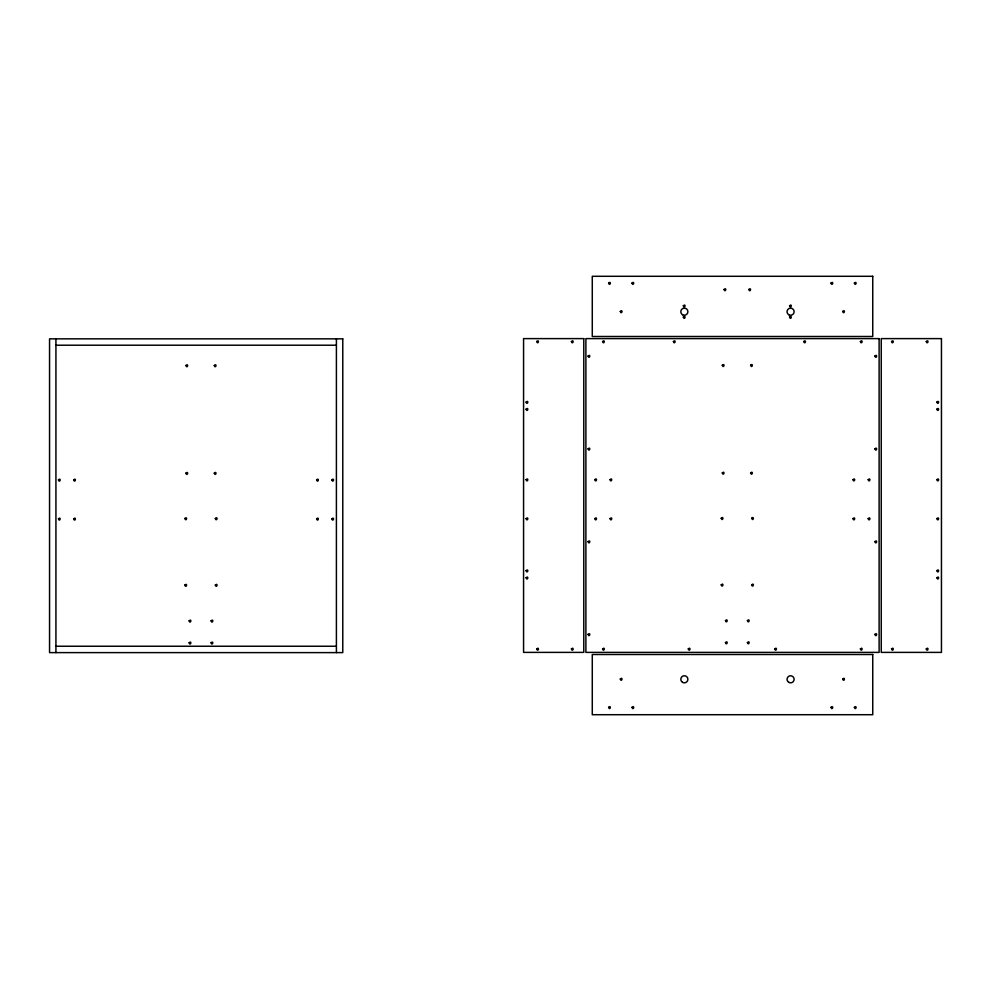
<?xml version="1.0" encoding="UTF-8"?>
<svg xmlns="http://www.w3.org/2000/svg" width="991" height="991" viewBox="0 0 991 991"><rect width="100%" height="100%" fill="white"/><g stroke="black" fill="none" stroke-linecap="round" stroke-linejoin="round"><path stroke-width="1.49" d="M55.93 345.215L336.407 345.215M55.93 646.243L336.407 646.243M336.407 338.848L336.407 652.611M55.93 338.848L55.93 652.611M58.444 479.867C59.745 483.93 61.591 477.005 58.444 479.867M58.444 518.826C59.745 522.889 61.591 515.964 58.444 518.826M73.668 479.867C74.969 483.93 76.827 477.005 73.668 479.867M73.668 518.826C74.969 522.889 76.827 515.964 73.668 518.826M185.924 365.481C187.237 369.544 189.083 362.619 185.924 365.481M185.924 473.141C187.237 477.204 189.083 470.279 185.924 473.141M184.871 518.479C186.172 522.53 188.017 515.605 184.871 518.479M184.871 585.049C186.172 589.112 188.017 582.188 184.871 585.049M214.267 365.481C215.567 369.544 217.413 362.619 214.267 365.481M189.12 620.824C190.421 624.875 192.279 617.95 189.12 620.824M189.12 642.775C190.421 646.838 192.279 639.913 189.12 642.775M214.267 473.141C215.567 477.204 217.413 470.279 214.267 473.141M215.32 518.479C216.62 522.53 218.478 515.605 215.32 518.479M215.32 585.049C216.62 589.112 218.478 582.188 215.32 585.049M211.071 620.824C212.371 624.875 214.229 617.95 211.071 620.824M211.071 642.775C212.371 646.838 214.229 639.913 211.071 642.775M316.612 479.867C317.913 483.93 319.759 477.005 316.612 479.867M316.612 518.826C317.913 522.889 319.759 515.964 316.612 518.826M331.836 479.867C333.137 483.93 334.995 477.005 331.836 479.867M331.836 518.826C333.137 522.889 334.995 515.964 331.836 518.826M526.085 402.086C527.385 406.149 529.231 399.224 526.085 402.086M526.085 409.172C527.385 413.222 529.231 406.31 526.085 409.172M536.701 341.523C538.002 345.586 539.86 338.662 536.701 341.523M526.085 479.644C527.385 483.695 529.231 476.782 526.085 479.644M526.085 518.603C527.385 522.653 529.231 515.729 526.085 518.603M526.085 570.655C527.385 574.718 529.231 567.793 526.085 570.655M526.085 577.741C527.385 581.791 529.231 574.879 526.085 577.741M571.411 341.523C572.711 345.586 574.569 338.662 571.411 341.523M536.701 648.919C538.002 652.982 539.86 646.058 536.701 648.919M588.059 356.054C589.36 360.105 591.206 353.18 588.059 356.054M608.598 283.092C609.899 287.155 611.744 280.23 608.598 283.092M588.059 448.836C589.36 452.887 591.206 445.975 588.059 448.836M602.578 341.523C603.878 345.586 605.724 338.662 602.578 341.523M571.411 648.919C572.711 652.982 574.569 646.058 571.411 648.919M594.786 479.644C596.087 483.695 597.932 476.782 594.786 479.644M588.059 541.619C589.36 545.669 591.206 538.757 588.059 541.619M620.279 311.422C621.58 315.485 623.438 308.56 620.279 311.422M594.786 518.603C596.087 522.653 597.932 515.729 594.786 518.603M631.973 283.092C633.274 287.155 635.12 280.23 631.973 283.092M588.059 634.401C589.36 638.464 591.206 631.54 588.059 634.401M610.01 479.644C611.311 483.695 613.169 476.782 610.01 479.644M610.01 518.603C611.311 522.653 613.169 515.729 610.01 518.603M602.578 648.919C603.878 652.982 605.724 646.058 602.578 648.919M608.598 707.351C609.899 711.414 611.744 704.49 608.598 707.351M620.279 679.021C621.58 683.084 623.438 676.159 620.279 679.021M673.397 341.523C674.698 345.586 676.556 338.662 673.397 341.523M683.319 305.761C684.62 309.811 686.478 302.899 683.319 305.761M631.973 707.351C633.274 711.414 635.12 704.49 631.973 707.351M683.319 317.095C684.62 321.146 686.478 314.234 683.319 317.095M724.049 289.471C725.35 293.522 727.196 286.61 724.049 289.471M722.278 365.258C723.579 369.309 725.424 362.396 722.278 365.258M688.274 648.919C689.575 652.982 691.433 646.058 688.274 648.919M722.278 472.918C723.579 476.968 725.424 470.056 722.278 472.918M748.837 289.471C750.137 293.522 751.983 286.61 748.837 289.471M721.213 518.243C722.513 522.307 724.371 515.382 721.213 518.243M721.213 584.826C722.513 588.877 724.371 581.965 721.213 584.826M750.608 365.258C751.909 369.309 753.755 362.396 750.608 365.258M725.462 620.589C726.762 624.652 728.62 617.727 725.462 620.589M725.462 642.552C726.762 646.603 728.62 639.678 725.462 642.552M750.608 472.918C751.909 476.968 753.755 470.056 750.608 472.918M751.661 518.243C752.974 522.307 754.82 515.382 751.661 518.243M751.661 584.826C752.974 588.877 754.82 581.965 751.661 584.826M747.412 620.589C748.713 624.652 750.571 617.727 747.412 620.589M789.554 305.761C790.855 309.811 792.713 302.899 789.554 305.761M789.554 317.095C790.855 321.146 792.713 314.234 789.554 317.095M747.412 642.552C748.713 646.603 750.571 639.678 747.412 642.552M803.726 341.523C805.026 345.586 806.885 338.662 803.726 341.523M774.689 648.919C775.99 652.982 777.836 646.058 774.689 648.919M830.991 283.092C832.291 287.155 834.149 280.23 830.991 283.092M842.684 311.422C843.985 315.485 845.831 308.56 842.684 311.422M854.366 283.092C855.667 287.155 857.525 280.23 854.366 283.092M860.386 341.523C861.687 345.586 863.545 338.662 860.386 341.523M852.954 479.644C854.254 483.695 856.113 476.782 852.954 479.644M852.954 518.603C854.254 522.653 856.113 515.729 852.954 518.603M874.904 356.054C876.205 360.105 878.063 353.18 874.904 356.054M830.991 707.351C832.291 711.414 834.149 704.49 830.991 707.351M868.178 479.644C869.479 483.695 871.337 476.782 868.178 479.644M842.684 679.021C843.985 683.084 845.831 676.159 842.684 679.021M874.904 448.836C876.205 452.887 878.063 445.975 874.904 448.836M868.178 518.603C869.479 522.653 871.337 515.729 868.178 518.603M891.553 341.523C892.854 345.586 894.712 338.662 891.553 341.523M860.386 648.919C861.687 652.982 863.545 646.058 860.386 648.919M874.904 541.619C876.205 545.669 878.063 538.757 874.904 541.619M854.366 707.351C855.667 711.414 857.525 704.49 854.366 707.351M874.904 634.401C876.205 638.464 878.063 631.54 874.904 634.401M926.263 341.523C927.564 345.586 929.409 338.662 926.263 341.523M891.553 648.919C892.854 652.982 894.712 646.058 891.553 648.919M936.879 402.086C938.18 406.149 940.038 399.224 936.879 402.086M936.879 409.172C938.18 413.222 940.038 406.31 936.879 409.172M936.879 479.644C938.18 483.695 940.038 476.782 936.879 479.644M936.879 518.603C938.18 522.653 940.038 515.729 936.879 518.603M926.263 648.919C927.564 652.982 929.409 646.058 926.263 648.919M936.879 570.655C938.18 574.718 940.038 567.793 936.879 570.655M936.879 577.741C938.18 581.791 940.038 574.879 936.879 577.741M872.749 276.291L592.271 276.291L592.271 336.494L872.749 336.494L872.749 276.291M583.773 338.612L523.57 338.612L523.57 652.388L583.773 652.388L583.773 338.612M879.116 338.612L585.892 338.612L585.892 652.388L879.116 652.388L879.116 338.612M941.45 338.612L881.247 338.612L881.247 652.388L941.45 652.388L941.45 338.612M342.775 338.848L49.55 338.848L49.55 652.611L342.775 652.611L342.775 338.848M872.749 654.506L592.271 654.506L592.271 714.709L872.749 714.709L872.749 654.506M788.811 314.766A3.543 3.543 0 0 0 794.125 311.707A3.543 3.543 0 0 0 788.811 308.635A3.543 3.543 0 0 0 788.811 314.766M682.576 314.766A3.543 3.543 0 0 0 687.89 311.707A3.543 3.543 0 0 0 682.576 308.635A3.543 3.543 0 0 0 682.576 314.766M788.811 682.365A3.543 3.543 0 0 0 794.125 679.293A3.543 3.543 0 0 0 788.811 676.234A3.543 3.543 0 0 0 788.811 682.365M682.576 682.365A3.543 3.543 0 0 0 687.89 679.293A3.543 3.543 0 0 0 682.576 676.234A3.543 3.543 0 0 0 682.576 682.365"/></g></svg>
